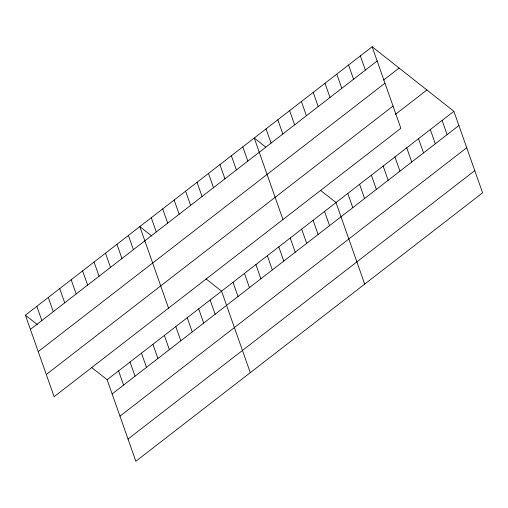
<?xml version="1.0" encoding="UTF-8"?>
<svg xmlns="http://www.w3.org/2000/svg" width="508" height="508" viewBox="0 0 508 508"><rect width="100%" height="100%" fill="white"/><g stroke="black" fill="none" stroke-linecap="round" stroke-linejoin="round"><path stroke-width="0.76" d="M372.148 46.755L400.856 128.276L54.108 396.691L25.4 315.17L372.148 46.755L453.892 111.309L482.6 192.83L135.852 461.245L107.144 379.724L91.554 367.411M30.404 329.387L377.158 60.973M383.61 80.067L399.123 68.059M38.227 351.6L384.975 83.185M46.285 374.485L393.04 106.064M395.268 114.503L426.917 90.005M107.144 379.724L453.892 111.309M112.147 393.935L458.895 125.52M119.971 416.147L466.719 147.733M128.029 439.033L474.777 170.618M265.646 147.009L254.254 138.017L282.962 219.539M320.408 190.259L335.998 202.565L364.706 284.093M151.816 236.061L139.827 226.593L168.535 308.115M205.981 278.835L221.571 291.147L250.279 372.669M25.4 315.17L37.389 324.637M442.1 120.434L447.11 134.645M430.314 129.559L435.318 143.77M418.522 138.684L423.526 152.902M406.73 147.809L411.74 162.027M360.363 55.88L365.366 70.098M394.945 156.934L399.948 171.152M348.571 65.005L353.574 79.223M383.153 166.065L388.163 180.276M336.785 74.136L341.789 88.348M371.367 175.19L376.371 189.401M324.993 83.261L329.997 97.472M359.575 184.315L364.579 198.533M313.201 92.386L318.211 106.604M347.783 193.44L352.793 207.658M301.415 101.511L306.419 115.729M289.624 110.636L294.627 124.854M324.555 211.423L329.559 225.641M277.832 119.767L282.842 133.979M313.112 220.281L318.116 234.499M301.669 229.14L306.673 243.357M266.046 128.892L271.05 143.104M290.227 237.998L295.231 252.216M278.784 246.856L283.788 261.068M242.811 146.876L247.821 161.087M267.341 255.714L272.345 269.926M231.369 155.734L236.379 169.945M255.899 264.573L260.902 278.784M219.926 164.592L224.93 178.803M244.456 273.431L249.46 287.642M208.483 173.45L213.487 187.662M233.013 282.289L238.017 296.501M197.041 182.302L202.044 196.52M185.598 191.16L190.602 205.378M210.128 299.999L215.132 314.217M174.155 200.019L179.159 214.236M198.685 308.858L203.689 323.075M162.712 208.877L167.716 223.095M187.242 317.716L192.246 331.934M151.27 217.735L156.274 231.953M175.8 326.574L180.804 340.792M164.357 335.432L169.361 349.65M128.384 235.452L133.388 249.669M152.914 344.291L157.918 358.508M116.942 244.31L121.945 258.521M141.472 353.149L146.475 367.36M105.499 253.168L110.503 267.379M130.029 362.007L135.033 376.218M94.056 262.026L99.06 276.238M118.586 370.865L123.59 385.077M82.614 270.885L87.617 285.096M71.171 279.743L76.175 293.954M59.728 288.595L64.732 302.812M48.285 297.453L53.289 311.671M36.843 306.311L41.847 320.529"/></g></svg>
